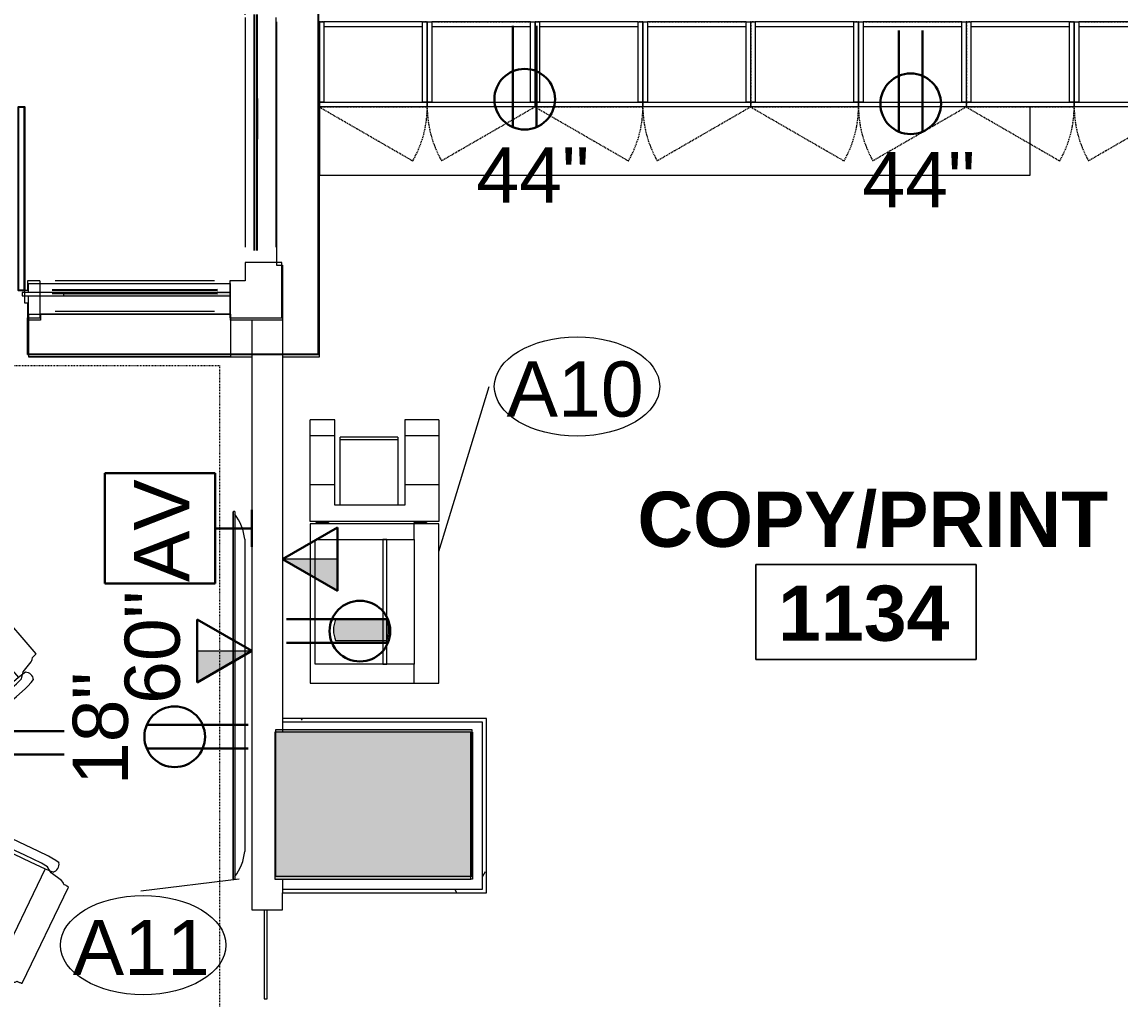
# Model space of a CAD drawing. Header units: inches. Extents: x -1221 to 179, y -822 to 880.
# Drawn here: x -1025.5 to -846.2, y 369.5 to 529 of the extents above; entities that cross this region are included whole.
import ezdxf
from ezdxf.xclip import XClip

# ---------------------------------------------------------------- set-up
doc = ezdxf.new("R2010")
doc.units = ezdxf.units.IN
doc.header["$MEASUREMENT"] = 0
doc.header["$XCLIPFRAME"] = 2
for name, pattern in [('L1$0$2DASHES', [163.199999, 71.999999, -24, 9.6, -24, 9.6, -24]), ('L1$0$PHANTOM4', [0.625, 0.3125, -0.0625, 0.0625, -0.0625, 0.0625, -0.0625]), ('X1$0$Dash', [0.25, 0.125, -0.125]), ('X1$0$Dash 1_8_', [0.25, 0.125, -0.125]), ('X1$0$Hidden', [0.28125, 0.1875, -0.09375])]:
    doc.linetypes.add(name, pattern=pattern)
for name, color, linetype in [('L1$0$A-Anno-Revs-FinF', 181, 'Continuous'), ('L1$0$DEMO', 7, 'L1$0$PHANTOM4'), ('L1$0$GLZ_GLAZING', 7, 'Continuous')]:
    doc.layers.add(name, color=color, linetype=linetype)
for name, color, linetype, lineweight in [('L1$0$ArchiCAD Doors_Pen_No__3', 7, 'Continuous', 20), ('L1$0$ArchiCAD Windows_Pen_No__4', 4, 'Continuous', 9), ('L1$0$BB Columns_Pen_No__7', 7, 'Continuous', 20), ('L1$0$BB Columns_Pen_No__95', 8, 'Continuous', 20), ('L1$0$BB Shell_Pen_No__100', 7, 'Continuous', 20), ('X1$0$18_0109_REV_dwg _7_', 8, 'Continuous', 9), ('X1$0$A-ANNO-NOTE', 131, 'Continuous', 30), ('X1$0$A-AREA-IDEN', 2, 'Continuous', 9), ('X1$0$A-WALL', 113, 'Continuous', 9), ('X1$0$A-WALL-PATT', 111, 'Continuous', 13), ('X1$0$I-FURN', 30, 'Continuous', 9), ('X1$0$I-WALL', 2, 'Continuous', 9), ('X1$0$Q-CASE', 31, 'Continuous', 9), ('X1$0$Q-CASE-HDLN', 31, 'X1$0$Dash', 9), ('X1$0$Q-SPCQ', 91, 'Continuous', 9), ('X1$0$Q-SPCQ-IDEN', 132, 'Continuous', 9), ('X1$0$S-COLS', 52, 'Continuous', 9)]:
    doc.layers.add(name, color=color, linetype=linetype, lineweight=lineweight)
doc.styles.add('X1$0$Arial', font='arial.ttf', dxfattribs={"height": 9})
doc.styles.add('X1$0$Swis721 Lt BT', font='swissl.ttf', dxfattribs={"height": 9})
doc.styles.add('X1$0$Swis721 Lt BT_B', font='', dxfattribs={"height": 9})
doc.styles.get('X1$0$Swis721 Lt BT_B').set_extended_font_data('Swis721 Lt BT', bold=True)
pattern_1 = [(0, (0, 0), (30.72, 7.68), [1.267, -21.773, 1.267, -21.773, -122.88]), (0, (0, 0), (30.72, 7.68), [-46.08, 1.267, -44.813, 1.267, -21.773, -53.76]), (0, (0, 0), (30.72, 7.68), [-115.2, 1.267, -14.093, 1.267, -37.133]), (120, (11.52, 3.84), (-22.011075, 22.7643), [1.267, -21.773, 1.267, -21.773, -122.88]), (120, (11.52, 3.84), (-22.011075, 22.7643), [-46.08, 1.267, -44.813, 1.267, -21.773, -53.76]), (120, (11.52, 3.84), (-22.011075, 22.7643), [-115.2, 1.267, -14.093, 1.267, -37.133]), (240, (15.36, 19.2), (-8.708925, -30.4443), [1.267, -21.773, 1.267, -21.773, -122.88]), (240, (15.36, 19.2), (-8.708925, -30.4443), [-46.08, 1.267, -44.813, 1.267, -21.773, -53.76]), (240, (15.36, 19.2), (-8.708925, -30.4443), [-115.2, 1.267, -14.093, 1.267, -37.133])]

# ---------------------------------------------------------------- blocks, each defined once
blk = doc.blocks.new('L1$0$window-fixed')
at = {"layer": 'L1$0$ArchiCAD Windows_Pen_No__4', "linetype": 'L1$0$2DASHES'}
for p, q in [((-6723.6, 3788.31), (-6761.1, 3788.31)), ((-6681.6, 3788.31), (-6719.6, 3788.31)), ((-6640.1, 3788.31), (-6677.6, 3788.31)), ((-6723.6, 3783.31), (-6761.1, 3783.31)), ((-6681.6, 3783.31), (-6719.6, 3783.31)), ((-6640.09, 3783.31), (-6677.6, 3783.31))]:
    blk.add_line(p, q, dxfattribs=at)
at = {"layer": 'L1$0$ArchiCAD Windows_Pen_No__4', "linetype": 'Continuous'}
for p, q in [((-6723.17, 3788.31), (-6721.6, 3788.31)), ((-6721.6, 3788.31), (-6720.02, 3788.31)), ((-6681.17, 3788.31), (-6679.6, 3788.31)), ((-6679.6, 3788.31), (-6678.02, 3788.31))]:
    blk.add_line(p, q, dxfattribs=at)
at = {"layer": 'L1$0$GLZ_GLAZING', "color": 30, "linetype": 'Continuous'}
for p, q in [((-6723.1, 3786.81), (-6761.6, 3786.81)), ((-6761.6, 3786.32), (-6723.1, 3786.31)), ((-6681.1, 3786.81), (-6720.1, 3786.81)), ((-6720.1, 3786.32), (-6681.1, 3786.31)), ((-6639.59, 3786.81), (-6678.1, 3786.81)), ((-6678.1, 3786.32), (-6639.6, 3786.31))]:
    blk.add_line(p, q, dxfattribs=at)
at = {"layer": 'L1$0$GLZ_GLAZING', "color": 30, "linetype": 'Continuous', "const_width": 0.00174}
for points in [[(-6763.6, 3783.31), (-6761.1, 3783.31), (-6761.1, 3786.06), (-6761.6, 3786.06), (-6761.6, 3787.06), (-6761.1, 3787.06), (-6761.1, 3788.31), (-6763.6, 3788.31), (-6763.6, 3787.06), (-6763.6, 3787.06), (-6763.6, 3786.06), (-6763.6, 3786.06)], [(-6719.6, 3783.31), (-6723.6, 3783.31), (-6723.6, 3786.06), (-6723.1, 3786.06), (-6723.1, 3787.06), (-6723.6, 3787.06), (-6723.6, 3788.31), (-6719.6, 3788.31), (-6719.6, 3787.06), (-6720.1, 3787.06), (-6720.1, 3786.06), (-6719.6, 3786.06)], [(-6677.6, 3783.31), (-6681.6, 3783.31), (-6681.6, 3786.06), (-6681.1, 3786.06), (-6681.1, 3787.06), (-6681.6, 3787.06), (-6681.6, 3788.31), (-6677.6, 3788.31), (-6677.6, 3787.06), (-6678.1, 3787.06), (-6678.1, 3786.06), (-6677.6, 3786.06)], [(-6723.1, 3786.06), (-6723.1, 3787.06), (-6761.6, 3787.06), (-6761.6, 3786.07), (-6723.1, 3786.06)], [(-6681.1, 3786.06), (-6681.1, 3787.06), (-6720.1, 3787.06), (-6720.1, 3786.07), (-6681.59, 3786.06)], [(-6639.59, 3786.06), (-6639.59, 3787.06), (-6678.1, 3787.06), (-6678.1, 3786.07), (-6639.59, 3786.06)]]:
    blk.add_lwpolyline(points, close=True, dxfattribs=at)
blk.add_lwpolyline([(-6637.6, 3783.31), (-6637.6, 3788.31), (-6640.1, 3788.31), (-6640.09, 3787.06), (-6639.59, 3787.06), (-6639.59, 3786.06), (-6640.09, 3786.06), (-6640.09, 3783.31), (-6637.6, 3783.31)], dxfattribs=at)
blk = doc.blocks.new('L1')
at = {"layer": 'L1$0$BB Columns_Pen_No__95', "linetype": 'Continuous', "lineweight": 0, "true_color": 0x3f3f3f}
blk.add_hatch(color=250, dxfattribs=at).paths.add_polyline_path([(-7350.69, 3336.07), (-7350.69, 3312.07), (-7318.69, 3312.07), (-7318.69, 3336.07)])
at = {"layer": 'L1$0$A-Anno-Revs-FinF'}
for p, q in [((-7343.69, 3397.32), (-7343.69, 3556.32)), ((-7391.19, 3403.32), (-7391.19, 3397.32)), ((-7343.69, 3397.32), (-7391.19, 3397.32))]:
    blk.add_line(p, q, dxfattribs=at)
at = {"layer": 'L1$0$ArchiCAD Doors_Pen_No__3', "linetype": 'Continuous'}
for p, q in [((-7391.19, 3409.32), (-7391.19, 3407.74)), ((-7389.19, 3409.32), (-7391.19, 3409.32)), ((-7391.19, 3407.74), (-7391.69, 3407.74)), ((-7391.69, 3407.74), (-7391.69, 3405.74)), ((-7391.69, 3405.74), (-7391.19, 3405.74)), ((-7391.19, 3405.74), (-7391.19, 3403.32)), ((-7391.19, 3403.32), (-7389.19, 3403.32))]:
    blk.add_line(p, q, dxfattribs=at)
at = {"layer": 'L1$0$ArchiCAD Windows_Pen_No__4', "linetype": 'Continuous'}
blk.add_line((-7360.69, 3409.32), (-7386.69, 3409.32), dxfattribs=at)
at = {"layer": 'L1$0$ArchiCAD Windows_Pen_No__4', "linetype": 'L1$0$2DASHES'}
blk.add_line((-7360.69, 3404.32), (-7386.69, 3404.32), dxfattribs=at)
at = {"layer": 'L1$0$BB Columns_Pen_No__7', "linetype": 'Continuous', "flags": 128}
blk.add_lwpolyline([(-7350.69, 3336.07), (-7318.69, 3336.07), (-7318.69, 3312.07), (-7350.69, 3312.07)], close=True, dxfattribs=at)
at = {"layer": 'L1$0$BB Shell_Pen_No__100', "linetype": 'Continuous'}
for p, q in [((-7389.19, 3409.32), (-7389.19, 3403.32)), ((-7358.19, 3409.32), (-7358.19, 3403.32))]:
    blk.add_line(p, q, dxfattribs=at)
at = {"layer": 'L1$0$BB Shell_Pen_No__100', "linetype": 'Continuous', "flags": 128}
for points in [[(-7349.69, 3403.32), (-7349.69, 3412.32), (-7355.69, 3412.32)], [(-7355.69, 3412.32), (-7355.69, 3409.32)], [(-7355.69, 3409.32), (-7358.19, 3409.32)], [(-7358.19, 3403.32), (-7349.69, 3403.32)]]:
    blk.add_lwpolyline(points, dxfattribs=at)
at = {"layer": 'L1$0$DEMO', "linetype": 'Continuous'}
blk.add_lwpolyline([(-7391.69, 3407.74), (-7392.69, 3407.74), (-7392.69, 3437.74), (-7391.69, 3437.74)], close=True, dxfattribs=at)
blk.add_lwpolyline([(-7391.69, 3407.74), (-7391.69, 3437.74)], dxfattribs=at)
at = {"layer": 'L1$0$GLZ_GLAZING', "color": 30, "linetype": 'Continuous'}
for p, q in [((-7360.19, 3407.82), (-7387.19, 3407.82)), ((-7387.19, 3407.32), (-7360.19, 3407.32))]:
    blk.add_line(p, q, dxfattribs=at)
at = {"layer": 'L1$0$GLZ_GLAZING', "color": 30, "linetype": 'Continuous', "const_width": 0.00174}
for points in [[(-7389.19, 3409.32), (-7389.19, 3404.32), (-7386.69, 3404.32), (-7386.69, 3407.07), (-7387.19, 3407.07), (-7387.19, 3408.07), (-7386.69, 3408.07), (-7386.69, 3409.32)], [(-7358.19, 3409.32), (-7358.19, 3404.32), (-7360.69, 3404.32), (-7360.69, 3407.07), (-7360.19, 3407.07), (-7360.19, 3408.07), (-7360.69, 3408.07), (-7360.69, 3409.32)]]:
    blk.add_lwpolyline(points, close=True, dxfattribs=at)
blk.add_lwpolyline([(-7360.69, 3408.07), (-7387.19, 3408.06), (-7387.19, 3407.07), (-7360.69, 3407.07)], dxfattribs=at)
at = {"layer": 'L1$0$A-Anno-Revs-FinF', "rotation": 90}
blk.add_blockref('L1$0$window-fixed', (-3567.38, 10175.91), dxfattribs=at)
blk = doc.blocks.new('X1$0$C-Counter Top - ADJ HEIGHT-5611292-FIRST FLOOR POWER _ SIGNAL')
at = {"layer": 'X1$0$Q-CASE'}
for p, q in [((-47.26, -13.88), (-47.26, -25)), ((68.74, -25), (68.74, -13.88)), ((-47.26, -25), (68.74, -25))]:
    blk.add_line(p, q, dxfattribs=at)
blk = doc.blocks.new('X1$0$A-Flat_Screen_TV - OLED 65B6P 65_-4747238-FIRST FLOOR POWER _ SIGNAL')
at = {"layer": 'X1$0$Q-SPCQ'}
for p, q in [((-25.5, 1.81), (25.5, 1.81)), ((-30, 0.19), (30, 0.19)), ((-30, 0.19), (-30, 0)), ((30, 0), (-30, 0)), ((-29.94, 0), (-29.94, -0.06)), ((29.94, -0.06), (29.94, 0)), ((30, 0), (30, 0.19)), ((29.94, -0.06), (-29.94, -0.06))]:
    blk.add_line(p, q, dxfattribs=at)
for centre, start, end in [((-24.9, -5.58), 94.6372, 128.9656), ((24.9, -5.58), 51.0344, 85.3628)]:
    blk.add_arc(centre, 7.41, start, end, dxfattribs=at)
blk = doc.blocks.new('X1$0$F - CONF TABLE _ROUND-5 CHAIRS_ - Lam 30Dia Single-Column Base-4963871-FIRST FLOOR POWER _ SIGNAL')
at = {"layer": 'X1$0$I-FURN', "linetype": 'X1$0$Dash 1_8_'}
for p, q in [((-89.69, -69.25), (-89.69, 74.75)), ((-89.69, 74.75), (54.31, 74.75)), ((54.31, 74.75), (54.31, -69.25)), ((54.31, -69.25), (-89.69, -69.25))]:
    blk.add_line(p, q, dxfattribs=at)
at = {"layer": 'X1$0$I-FURN'}
for p, q in [((-28.52, 50.1), (-44.53, 43.22)), ((-27.79, 49.21), (-28.13, 49.35)), ((-27.67, 49.11), (-27.79, 49.21)), ((-27.51, 48.92), (-27.67, 49.11)), ((-26.32, 47.18), (-27.51, 48.92)), ((-24.28, 47.88), (-24.61, 48.4)), ((-25.98, 46.96), (-26.32, 47.18)), ((-26.16, 47.5), (-26.09, 47.28)), ((-26.09, 47.28), (-25.69, 46.19)), ((-25.37, 46.58), (-25.98, 46.96)), ((-23.91, 47.2), (-24.28, 47.88)), ((-23.62, 46.62), (-23.91, 47.2)), ((-22.85, 44.93), (-23.62, 46.62)), ((-43.63, 38.48), (-25.69, 46.19)), ((-25.69, 46.19), (-24.67, 43.7)), ((-24.82, 45.55), (-25.37, 46.58)), ((-23.63, 42.79), (-24.82, 45.55)), ((-20.17, 38.46), (-22.85, 44.93)), ((-24.67, 43.7), (-21.48, 36.28)), ((-44.25, 42.43), (-44.38, 42.08)), ((-44.38, 42.08), (-44.37, 41.68)), ((-44.37, 41.68), (-43.92, 39.62)), ((-20.71, 35.71), (-23.63, 42.79)), ((-44.15, 39.52), (-44.26, 39.72)), ((-43.63, 38.48), (-44.15, 39.52)), ((-43.92, 39.62), (-44, 39.22)), ((7.01, 39.86), (5.57, 38.68)), ((7.52, 40.26), (7.01, 39.86)), ((8.14, 40.71), (7.52, 40.26)), ((8.67, 41.03), (8.14, 40.71)), ((9.52, 39.38), (9.67, 39.55)), ((11.5, 40.25), (9.68, 39.2)), ((11.89, 40.38), (11.5, 40.25)), ((12.25, 40.36), (11.89, 40.38)), ((24.36, 27.72), (12.92, 40.87)), ((-45.98, 39.22), (-45.84, 38.62)), ((-45.84, 38.62), (-45.59, 37.88)), ((-45.59, 37.88), (-45.37, 37.28)), ((-44, 39.22), (-44.13, 38.52)), ((-44.13, 38.52), (-43.77, 37.4)), ((-42.53, 36.03), (-43.63, 38.48)), ((-19.99, 37.9), (-20.17, 38.46)), ((-19.85, 36.32), (-19.99, 37.9)), ((5.57, 38.68), (0.35, 34.01)), ((7.61, 38.37), (5.35, 36.4)), ((6.68, 36.78), (8.68, 38.57)), ((8.56, 39.06), (7.61, 38.37)), ((9.27, 39.15), (8.56, 39.06)), ((8.68, 38.57), (9.52, 39.38)), ((8.68, 38.57), (21.49, 23.84)), ((9.68, 39.2), (9.27, 39.15)), ((-45.37, 37.28), (-44.68, 35.55)), ((-43.77, 37.4), (-42.58, 34.65)), ((-39.34, 28.6), (-42.53, 36.03)), ((-21.48, 36.28), (-21.24, 35.84)), ((5.35, 36.4), (-0.36, 31.3)), ((0.58, 31.47), (6.68, 36.78)), ((-44.68, 35.55), (-41.83, 29.16)), ((-42.58, 34.65), (-39.46, 27.65)), ((-0.05, 33.58), (-0.87, 32.22)), ((0.35, 34.01), (-0.05, 33.58)), ((0.17, 31.18), (0.58, 31.47)), ((-41.83, 29.16), (-41.54, 28.64)), ((-36.93, 21.85), (-18.24, 29.88)), ((-41.54, 28.64), (-40.49, 27.45)), ((-39.19, 28.12), (-39.34, 28.6)), ((-5.11, 27.12), (8.23, 11.77)), ((23.73, 26.76), (23.76, 27.13)), ((22.25, 24.74), (23.55, 26.4)), ((23.55, 26.4), (23.67, 26.61)), ((23.67, 26.61), (23.73, 26.76)), ((21.49, 23.84), (19.44, 22.11)), ((21.15, 22.81), (21.96, 23.65)), ((22.41, 24.55), (21.49, 23.84)), ((21.96, 23.65), (22.15, 24.35)), ((22.15, 24.35), (22.25, 24.74)), ((22.6, 24.69), (22.41, 24.55)), ((23.54, 23.01), (23.93, 23.49)), ((19.44, 22.11), (13.34, 16.8)), ((18.88, 20.84), (21.15, 22.81)), ((21.16, 20.74), (22.54, 22)), ((22.54, 22), (23, 22.45)), ((23, 22.45), (23.54, 23.01)), ((13.03, 15.89), (18.88, 20.84)), ((15.82, 16.22), (21.16, 20.74)), ((13.34, 16.8), (13, 16.44)), ((15.33, 15.88), (15.82, 16.22)), ((13.87, 15.26), (15.33, 15.88)), ((-53, 11.31), (-59.98, 10.75)), ((-52.41, 11.3), (-53, 11.31)), ((-50.86, 10.95), (-52.41, 11.3)), ((-63.23, 10.29), (-63.83, 10.13)), ((-62.47, 10.43), (-63.23, 10.29)), ((-61.83, 10.53), (-62.47, 10.43)), ((-61.17, 9.06), (-62.32, 8.85)), ((-59.98, 10.75), (-61.83, 10.53)), ((-58.18, 9.34), (-61.17, 9.06)), ((-59.37, 8.63), (-51.32, 9.39)), ((-50.55, 9.95), (-58.18, 9.34)), ((-51.32, 9.39), (-50.83, 9.49)), ((-42.34, -9.75), (-44.24, 10.51)), ((-65.57, 7.35), (-65.81, 7.07)), ((-65.44, 7.44), (-65.57, 7.35)), ((-65.21, 7.54), (-65.44, 7.44)), ((-63.19, 8.13), (-65.21, 7.54)), ((-63.44, 8.38), (-63.21, 8.38)), ((-63.21, 8.38), (-62.05, 8.42)), ((-62.88, 8.39), (-63.19, 8.13)), ((-62.32, 8.85), (-62.88, 8.39)), ((-62.05, 8.42), (-59.37, 8.63)), ((-60.22, -11.01), (-62.05, 8.42)), ((-66.64, 6.94), (-65.01, -10.41)), ((9.85, 0.75), (1.03, -17.58)), ((17.79, -1.34), (16.22, -1.13)), ((18.35, -1.54), (17.79, -1.34)), ((24.7, -4.49), (18.35, -1.54)), ((22.52, -5.19), (15.57, -1.96)), ((15.68, -2.49), (16.1, -2.76)), ((16.1, -2.76), (23.39, -6.26)), ((25.22, -6.49), (22.52, -5.19)), ((26.35, -5.34), (24.7, -4.49)), ((26.92, -5.65), (26.35, -5.34)), ((23.39, -6.26), (25.83, -7.39)), ((26.23, -7.08), (25.22, -6.49)), ((26.59, -7.7), (26.23, -7.08)), ((27.58, -6.04), (26.92, -5.65)), ((28.09, -6.4), (27.58, -6.04)), ((25.83, -7.39), (17.37, -24.98)), ((25.83, -7.39), (26.9, -7.83)), ((26.8, -8.06), (26.59, -7.7)), ((28.49, -9.31), (26.8, -8.06)), ((26.9, -7.83), (27.12, -7.91)), ((-64.17, -10.39), (-63.89, -10.62)), ((-63.89, -10.62), (-63.5, -10.73)), ((-63.5, -10.73), (-61.4, -10.94)), ((-57.56, -10.72), (-60.22, -11.01)), ((-49.51, -9.97), (-57.56, -10.72)), ((-56.26, -11.19), (-48.64, -10.37)), ((-49.01, -9.97), (-49.51, -9.97)), ((22.07, -26.08), (29.62, -10.37)), ((28.76, -9.61), (28.49, -9.31)), ((28.89, -9.96), (28.76, -9.61)), ((-61.38, -11.19), (-61.6, -11.23)), ((-61.4, -10.94), (-61.04, -11.14)), ((-60.22, -11.01), (-61.38, -11.19)), ((-61.04, -11.14), (-60.42, -11.48)), ((-60.42, -11.48), (-59.24, -11.48)), ((-59.24, -11.48), (-56.26, -11.19)), ((-57.76, -12.91), (-50.8, -12.16)), ((-50.8, -12.16), (-50.22, -12.05)), ((-50.22, -12.05), (-48.76, -11.42)), ((-61.65, -13.02), (-61.04, -13.07)), ((-61.04, -13.07), (-60.26, -13.07)), ((-60.26, -13.07), (-59.62, -13.04)), ((-59.62, -13.04), (-57.76, -12.91)), ((-12.01, -23.88), (-32.05, -20.41)), ((6.48, -21.38), (7.62, -22.47)), ((6.72, -20.35), (13.58, -23.77)), ((7.68, -20.27), (7.21, -20.11)), ((14.96, -23.78), (7.68, -20.27)), ((7.62, -22.47), (8.13, -22.78)), ((8.13, -22.78), (14.39, -25.9)), ((13.58, -23.77), (16.28, -25.07)), ((17.37, -24.98), (14.96, -23.78)), ((16.28, -25.07), (17.38, -25.49)), ((18.38, -25.54), (17.37, -24.98)), ((-34.22, -26.68), (-34.95, -28.08)), ((-33.16, -26.64), (-34.57, -34.17)), ((14.39, -25.9), (16.09, -26.67)), ((16.09, -26.67), (16.69, -26.92)), ((17.38, -25.49), (18.09, -25.38)), ((18.09, -25.38), (18.49, -25.32)), ((18.58, -25.66), (18.38, -25.54)), ((18.49, -25.32), (20.53, -25.85)), ((20.53, -25.85), (20.78, -25.89)), ((20.78, -25.89), (20.94, -25.88)), ((20.94, -25.88), (21.28, -25.76)), ((-35.12, -28.66), (-36.4, -35.54)), ((-34.95, -28.08), (-35.12, -28.66)), ((-34.2, -35.5), (-32.83, -27.54)), ((-32.83, -27.54), (-32.79, -27.04)), ((16.69, -26.92), (17.41, -27.19)), ((17.41, -27.19), (18.01, -27.36)), ((-14.25, -37.69), (-13.05, -30.12)), ((-13.54, -30.37), (-13.67, -30.85)), ((-13.67, -30.85), (-15.05, -38.82)), ((-11.85, -32.08), (-12.07, -30.51)), ((-11.89, -32.67), (-11.85, -32.08)), ((-12.99, -39.59), (-11.89, -32.67)), ((-36.4, -35.54), (-36.67, -37.38)), ((-34.57, -34.17), (-35.09, -37.13)), ((-34.7, -38.14), (-34.2, -35.5)), ((-36.67, -37.38), (-36.75, -38.02)), ((-35.09, -37.13), (-35.18, -38.3)), ((-36.75, -38.02), (-36.82, -38.79)), ((-36.82, -38.79), (-36.81, -39.41)), ((-35.18, -38.3), (-34.89, -38.95)), ((-35.02, -39.5), (-34.97, -39.28)), ((-34.97, -39.28), (-34.7, -38.14)), ((-34.89, -38.95), (-34.72, -39.32)), ((-34.72, -39.32), (-34.68, -41.42)), ((-15.47, -41.47), (-34.7, -38.14)), ((-15.05, -38.82), (-15.47, -41.47)), ((-14.76, -40.64), (-14.25, -37.69)), ((-15.06, -41.78), (-14.76, -40.64)), ((-13.35, -41.41), (-12.99, -39.59)), ((-34.68, -41.42), (-34.64, -41.67)), ((-34.64, -41.67), (-34.59, -41.82)), ((-34.59, -41.82), (-34.39, -42.12)), ((-34.47, -42.96), (-17.3, -45.93)), ((-16.59, -44.55), (-15.84, -42.58)), ((-15.84, -42.58), (-15.56, -42.29)), ((-15.6, -42.63), (-15.62, -42.85)), ((-15.47, -41.47), (-15.6, -42.63)), ((-15.56, -42.29), (-15.06, -41.78)), ((-13.9, -43.37), (-13.69, -42.79)), ((-13.69, -42.79), (-13.49, -42.04)), ((-13.49, -42.04), (-13.35, -41.41)), ((-16.81, -44.9), (-16.59, -44.55)), ((-17.1, -45.11), (-16.81, -44.9))]:
    blk.add_line(p, q, dxfattribs=at)
for centre, radius, start, end in [((-24.9, 47.12), 1.32, 77.3211, 163.191), ((-44.85, 38.55), 1.32, 63.3211, 149.191), ((8.37, 39.75), 1.32, 351.0746, 76.9446), ((-20.85, 36.82), 1.12, 277.1669, 333.513), ((-20.79, 36.48), 0.781, 235.5779, 276.4094), ((0.25, 32.23), 1.12, 180.7526, 237.0987), ((0.06, 31.96), 0.781, 237.8562, 278.6878), ((-40.17, 28.51), 1.12, 252.9991, 309.3452), ((-39.96, 28.25), 0.781, 310.1027, 350.9342), ((-17.69, 2.75), 24, 0, 180), ((-17.69, 2.75), 24, 98.1818, 180), ((-17.69, 2.75), 24, 106.3636, 180), ((-17.69, 2.75), 24, 16.3636, 106.3636), ((-17.69, 2.75), 24, 360, 98.1818), ((22.62, 23.37), 1.32, 5.0746, 90.9446), ((13.74, 16.21), 0.781, 163.3314, 204.1629), ((14.04, 16.36), 1.12, 204.9204, 261.2665), ((-51.64, 10.16), 1.12, 349.2754, 45.6215), ((-62.69, 9.46), 1.32, 149.4295, 235.2995), ((-51.31, 10.1), 0.781, 307.6863, 348.5179), ((-17.69, 2.75), 24, 8.1818, 16.3636), ((-17.69, 2.75), 24, 0, 8.1818), ((-17.69, 2.75), 24, 180, 360), ((-17.69, 2.75), 24, 180, 360), ((-17.69, 2.75), 24, 180, 212.7273), ((-17.69, 2.75), 24, 270, 0), ((16.67, -2.15), 1.12, 114.0556, 170.4017), ((16.34, -2.08), 0.781, 171.1592, 211.9908), ((26.79, -6.64), 1.32, 284.3776, 10.2476), ((-49.36, -10.67), 0.781, 22.2111, 63.0427), ((-49.68, -10.78), 1.12, 325.1075, 21.4536), ((-17.69, 2.75), 24, 212.7273, 220.9091), ((-60.66, -12.15), 1.32, 135.4295, 221.2995), ((-17.69, 2.75), 24, 220.9091, 261.8182), ((-17.69, 2.75), 24, 261.8182, 270), ((7.56, -21.1), 1.12, 138.2234, 194.5696), ((7.3, -20.88), 0.781, 96.6344, 137.4659), ((-33.65, -27.64), 1.12, 64.0966, 120.4427), ((-33.51, -27.34), 0.781, 22.5076, 63.3391), ((17.38, -26.2), 1.32, 298.3776, 24.2476), ((-12.96, -30.89), 0.781, 97.0324, 137.8639), ((-12.93, -31.23), 1.12, 39.9288, 96.2749), ((-35.87, -38.49), 1.32, 224.2508, 310.1207), ((-14.48, -42.19), 1.32, 210.2508, 296.1207)]:
    blk.add_arc(centre, radius, start, end, dxfattribs=at)
for points, knots in [([(-28.13, 49.35), (-28.21, 49.53), (-28.32, 49.77), (-28.43, 49.97), (-28.47, 50.05), (-28.5, 50.09), (-28.51, 50.1), (-28.52, 50.1)], [0, 0, 0, 0, 0.444444, 0.666667, 0.777778, 0.888889, 1, 1, 1, 1]), ([(-44.53, 43.22), (-44.53, 43.21), (-44.53, 43.2), (-44.52, 43.15), (-44.5, 43.09), (-44.47, 43), (-44.44, 42.91), (-44.38, 42.76), (-44.32, 42.6), (-44.27, 42.47), (-44.25, 42.43)], [0, 0, 0, 0, 0.111111, 0.222222, 0.333333, 0.444444, 0.555556, 0.666667, 0.888889, 1, 1, 1, 1]), ([(12.92, 40.87), (12.92, 40.87), (12.9, 40.86), (12.86, 40.84), (12.8, 40.8), (12.73, 40.75), (12.65, 40.69), (12.53, 40.6), (12.4, 40.48), (12.29, 40.39), (12.25, 40.36)], [0, 0, 0, 0, 0.111111, 0.222222, 0.333333, 0.444444, 0.555556, 0.666667, 0.888889, 1, 1, 1, 1]), ([(-18.24, 29.88), (-18.24, 29.88), (-18.23, 29.89), (-18.24, 29.92), (-18.25, 29.97), (-18.28, 30.04), (-18.3, 30.12), (-18.35, 30.25), (-18.44, 30.46), (-18.52, 30.65), (-18.57, 30.76)], [0, 0, 0, 0, 0.090909, 0.181818, 0.272727, 0.363636, 0.454545, 0.545455, 0.727273, 1, 1, 1, 1]), ([(-4.43, 27.77), (-4.49, 27.72), (-4.62, 27.61), (-4.86, 27.39), (-5.07, 27.19), (-5.12, 27.12), (-5.11, 27.12)], [0, 0, 0, 0, 0.181818, 0.363636, 0.727273, 1, 1, 1, 1]), ([(23.76, 27.13), (23.9, 27.25), (24.11, 27.44), (24.26, 27.59), (24.32, 27.66), (24.35, 27.7), (24.36, 27.71), (24.36, 27.72)], [0, 0, 0, 0, 0.444444, 0.666667, 0.777778, 0.888889, 1, 1, 1, 1]), ([(-37.34, 22.69), (-37.31, 22.62), (-37.25, 22.47), (-37.11, 22.17), (-36.98, 21.91), (-36.94, 21.85), (-36.93, 21.85)], [0, 0, 0, 0, 0.181818, 0.363636, 0.727273, 1, 1, 1, 1]), ([(8.23, 11.77), (8.24, 11.76), (8.24, 11.77), (8.27, 11.78), (8.32, 11.81), (8.37, 11.85), (8.44, 11.9), (8.55, 11.99), (8.73, 12.13), (8.88, 12.27), (8.97, 12.35)], [0, 0, 0, 0, 0.090909, 0.181818, 0.272727, 0.363636, 0.454545, 0.545455, 0.727273, 1, 1, 1, 1]), ([(-44.24, 10.51), (-44.24, 10.51), (-44.25, 10.51), (-44.28, 10.52), (-44.33, 10.52), (-44.4, 10.52), (-44.49, 10.52), (-44.62, 10.51), (-44.86, 10.5), (-45.07, 10.48), (-45.18, 10.46)], [0, 0, 0, 0, 0.090909, 0.181818, 0.272727, 0.363636, 0.454545, 0.545455, 0.727273, 1, 1, 1, 1]), ([(-65.81, 7.07), (-66, 7.05), (-66.27, 7.02), (-66.49, 6.98), (-66.58, 6.96), (-66.62, 6.95), (-66.64, 6.94), (-66.64, 6.94)], [0, 0, 0, 0, 0.444444, 0.666667, 0.777778, 0.888889, 1, 1, 1, 1]), ([(10.72, 0.38), (10.65, 0.42), (10.5, 0.49), (10.21, 0.63), (9.93, 0.74), (9.85, 0.76), (9.85, 0.75)], [0, 0, 0, 0, 0.181818, 0.363636, 0.727273, 1, 1, 1, 1]), ([(-65.01, -10.41), (-65.01, -10.42), (-64.99, -10.42), (-64.94, -10.42), (-64.88, -10.43), (-64.79, -10.43), (-64.69, -10.42), (-64.54, -10.42), (-64.36, -10.4), (-64.22, -10.39), (-64.17, -10.39)], [0, 0, 0, 0, 0.111111, 0.222222, 0.333333, 0.444444, 0.555556, 0.666667, 0.888889, 1, 1, 1, 1]), ([(-43.27, -9.88), (-43.19, -9.87), (-43.03, -9.86), (-42.71, -9.82), (-42.41, -9.78), (-42.34, -9.75), (-42.34, -9.75)], [0, 0, 0, 0, 0.181818, 0.363636, 0.727273, 1, 1, 1, 1]), ([(29.62, -10.37), (29.62, -10.37), (29.6, -10.35), (29.57, -10.33), (29.51, -10.29), (29.44, -10.25), (29.35, -10.2), (29.21, -10.12), (29.05, -10.04), (28.93, -9.98), (28.89, -9.96)], [0, 0, 0, 0, 0.111111, 0.222222, 0.333333, 0.444444, 0.555556, 0.666667, 0.888889, 1, 1, 1, 1]), ([(1.03, -17.58), (1.03, -17.58), (1.04, -17.59), (1.06, -17.61), (1.11, -17.64), (1.17, -17.68), (1.24, -17.72), (1.36, -17.78), (1.57, -17.89), (1.76, -17.98), (1.86, -18.03)], [0, 0, 0, 0, 0.090909, 0.181818, 0.272727, 0.363636, 0.454545, 0.545455, 0.727273, 1, 1, 1, 1]), ([(-32.05, -20.41), (-32.05, -20.41), (-32.06, -20.41), (-32.07, -20.44), (-32.09, -20.49), (-32.11, -20.56), (-32.13, -20.65), (-32.16, -20.78), (-32.2, -21.01), (-32.24, -21.21), (-32.25, -21.33)], [0, 0, 0, 0, 0.090909, 0.181818, 0.272727, 0.363636, 0.454545, 0.545455, 0.727273, 1, 1, 1, 1]), ([(-12.12, -24.81), (-12.11, -24.73), (-12.08, -24.57), (-12.03, -24.25), (-11.99, -23.96), (-12, -23.88), (-12.01, -23.88)], [0, 0, 0, 0, 0.181818, 0.363636, 0.727273, 1, 1, 1, 1]), ([(21.28, -25.76), (21.46, -25.85), (21.7, -25.96), (21.91, -26.04), (21.99, -26.07), (22.04, -26.08), (22.06, -26.08), (22.07, -26.08)], [0, 0, 0, 0, 0.444444, 0.666667, 0.777778, 0.888889, 1, 1, 1, 1]), ([(-34.39, -42.12), (-34.42, -42.31), (-34.45, -42.58), (-34.48, -42.8), (-34.48, -42.89), (-34.48, -42.94), (-34.48, -42.96), (-34.47, -42.96)], [0, 0, 0, 0, 0.444444, 0.666667, 0.777778, 0.888889, 1, 1, 1, 1]), ([(-17.3, -45.93), (-17.3, -45.93), (-17.29, -45.91), (-17.27, -45.87), (-17.25, -45.8), (-17.23, -45.72), (-17.21, -45.62), (-17.17, -45.47), (-17.14, -45.3), (-17.11, -45.16), (-17.1, -45.11)], [0, 0, 0, 0, 0.111111, 0.222222, 0.333333, 0.444444, 0.555556, 0.666667, 0.888889, 1, 1, 1, 1])]:
    blk.add_open_spline(points, degree=3, knots=knots, dxfattribs=at)
for points in [[(-19, 31.63), (-19.29, 32.32), (-19.86, 33.68), (-20.43, 35.03), (-20.71, 35.71)], [(-18.57, 30.76), (-18.64, 30.91), (-18.79, 31.2), (-18.93, 31.49), (-19, 31.63)], [(-0.36, 31.3), (-0.91, 30.81), (-2, 29.83), (-3.11, 28.86), (-3.67, 28.37)], [(-39.46, 27.65), (-39.16, 26.98), (-38.57, 25.64), (-37.97, 24.28), (-37.68, 23.6)], [(-3.67, 28.37), (-3.8, 28.27), (-4.05, 28.07), (-4.3, 27.87), (-4.43, 27.77)], [(-37.68, 23.6), (-37.62, 23.46), (-37.51, 23.15), (-37.4, 22.85), (-37.34, 22.69)], [(9.67, 13.02), (10.23, 13.51), (11.36, 14.47), (12.47, 15.42), (13.03, 15.89)], [(8.97, 12.35), (9.09, 12.46), (9.33, 12.69), (9.56, 12.91), (9.67, 13.02)], [(-46.14, 10.32), (-46.88, 10.26), (-48.35, 10.13), (-49.82, 10.01), (-50.55, 9.95)], [(-45.18, 10.46), (-45.34, 10.44), (-45.67, 10.39), (-45.99, 10.35), (-46.14, 10.32)], [(11.57, -0.08), (11.43, 0), (11.15, 0.15), (10.86, 0.31), (10.72, 0.38)], [(15.57, -1.96), (14.91, -1.65), (13.58, -1.03), (12.24, -0.4), (11.57, -0.08)], [(-48.64, -10.37), (-47.91, -10.29), (-46.45, -10.14), (-44.98, -9.99), (-44.24, -9.92)], [(-44.24, -9.92), (-44.08, -9.91), (-43.76, -9.9), (-43.44, -9.88), (-43.27, -9.88)], [(1.86, -18.03), (2.01, -18.09), (2.31, -18.22), (2.61, -18.34), (2.76, -18.4)], [(2.76, -18.4), (3.42, -18.73), (4.75, -19.38), (6.07, -20.03), (6.72, -20.35)], [(-32.25, -21.33), (-32.27, -21.49), (-32.31, -21.82), (-32.35, -22.13), (-32.37, -22.29)], [(-32.37, -22.29), (-32.5, -23.02), (-32.76, -24.48), (-33.03, -25.92), (-33.16, -26.64)], [(-12.34, -25.76), (-12.3, -25.6), (-12.23, -25.29), (-12.16, -24.97), (-12.12, -24.81)], [(-13.05, -30.12), (-12.94, -29.4), (-12.7, -27.95), (-12.46, -26.49), (-12.34, -25.76)]]:
    blk.add_open_spline(points, degree=3, dxfattribs=at)
blk = doc.blocks.new('X1$0$A-Copier-Floor - A-Copier-Floor-V21-FIRST FLOOR POWER _ SIGNAL')
at = {"layer": 'X1$0$Q-SPCQ'}
for p, q in [((-30.09, 9.53), (-27.49, 9.53)), ((-30.09, 9.53), (-30.09, 3.97)), ((-27.49, 9.53), (-19.49, 9.53)), ((-27.49, 9.53), (-27.49, 3.97)), ((-19.49, 9.53), (-13.49, 9.53)), ((-19.49, 9.53), (-19.49, 3.97)), ((-13.49, 9.53), (-13.49, -11.47)), ((12.91, 9.53), (-13.09, 9.53)), ((-13.09, 9.53), (-13.09, 5.51)), ((12.91, 5.51), (12.91, 9.53)), ((-13.29, 7.53), (-13.29, 5.51)), ((-13.29, 7.53), (-13.1, 7.53)), ((-13.1, 5.51), (-13.29, 5.51)), ((-10.52, 5.51), (-13.09, 5.51)), ((-13.09, 5.51), (-13.09, -11.47)), ((-10.52, -10.67), (-10.52, 5.51)), ((-10.52, 5.51), (9.82, 5.51)), ((12.91, 5.51), (9.82, 5.51)), ((9.82, 5.51), (9.82, -10.67)), ((12.91, -11.47), (12.91, 5.51)), ((-30.09, 3.97), (-27.49, 3.97)), ((-27.49, 3.97), (-19.49, 3.97)), ((-19.49, 3.97), (-16.13, 3.97)), ((-16.13, 3.97), (-16.13, -7.47)), ((-27.26, 2.84), (-26.84, 2.84)), ((-27.26, 2.84), (-27.26, -6.6)), ((-26.84, 2.84), (-16.13, 2.84)), ((-26.84, -6.6), (-26.84, 2.84)), ((9.82, 1.03), (-10.52, 1.03)), ((-10.52, 1.03), (-10.52, 0.4)), ((-10.52, 0.4), (9.82, 0.4)), ((9.82, 0.4), (9.82, 1.03)), ((-26.84, -6.6), (-27.26, -6.6)), ((-16.13, -6.6), (-26.84, -6.6)), ((-27.49, -7.47), (-30.09, -7.47)), ((-30.09, -7.47), (-30.09, -11.47)), ((-19.49, -7.47), (-27.49, -7.47)), ((-27.49, -7.47), (-27.49, -11.47)), ((-16.13, -7.47), (-19.49, -7.47)), ((-19.49, -7.47), (-19.49, -11.47)), ((-13.29, -8.47), (-13.29, -10.49)), ((-13.29, -8.47), (-13.1, -8.47)), ((-13.1, -10.49), (-13.29, -10.49)), ((9.82, -10.67), (-10.52, -10.67)), ((-27.49, -11.47), (-30.09, -11.47)), ((-19.49, -11.47), (-27.49, -11.47)), ((-13.49, -11.47), (-19.49, -11.47)), ((-13.09, -11.47), (12.91, -11.47))]:
    blk.add_line(p, q, dxfattribs=at)
blk = doc.blocks.new('X1$0$Walls 25 - Walls 1-5286572-FIRST FLOOR POWER _ SIGNAL')
at = {"layer": 'X1$0$A-WALL'}
for p, q in [((-1982.56, 392.06), (-1988.56, 392.06)), ((-1988.56, 392.06), (-1988.56, 374.06)), ((-1982.56, 292.75), (-1982.56, 392.06)), ((-1988.56, 374.06), (-1989.56, 374.06)), ((-1989.56, 374.06), (-1989.56, 292.75)), ((-1989.56, 287.75), (-1989.56, 248.06)), ((-1982.56, 233.06), (-1982.56, 262.75)), ((-1989.56, 248.06), (-1988.56, 248.06)), ((-1988.56, 248.06), (-1988.56, 239.06)), ((-1988.56, 233.06), (-1982.56, 233.06))]:
    blk.add_line(p, q, dxfattribs=at)
blk = doc.blocks.new('X1$0$Walls 28 - Walls 1-5287475-FIRST FLOOR POWER _ SIGNAL')
at = {"layer": 'X1$0$A-WALL'}
for p, q in [((-991.43, 481.31), (-1022.43, 481.31)), ((-1022.43, 481.31), (-1022.43, 480.31)), ((-991.43, 480.31), (-991.43, 481.31)), ((-1022.43, 480.31), (-1024.43, 480.31)), ((-1024.43, 480.31), (-1024.43, 474.31)), ((-987.93, 480.31), (-991.43, 480.31)), ((-1024.43, 474.31), (-987.93, 474.31))]:
    blk.add_line(p, q, dxfattribs=at)
blk = doc.blocks.new('X1$0$CW Cupbd Ohead - 23_5_h x 13 7_8_d - 1 Door - 1 Shelf-5545792-FIRST FLOOR POWER _ SIGNAL')
at = {"layer": 'X1$0$Q-CASE'}
for p, q in [((2, -2.36), (2.75, -2.36)), ((2, -15.45), (2, -2.36)), ((2.75, -2.36), (2.75, -15.45)), ((18.85, -2.36), (2.75, -2.36)), ((2.75, -3.11), (18.85, -3.11)), ((18.85, -2.36), (19.6, -2.36)), ((18.85, -15.45), (18.85, -2.36)), ((19.6, -15.45), (19.6, -2.36)), ((2, -15.45), (19.6, -15.45)), ((2, -15.45), (2, -16.24)), ((2.75, -15.45), (2, -15.45)), ((19.6, -15.45), (18.85, -15.45)), ((19.6, -16.24), (19.6, -15.45)), ((19.6, -16.24), (2, -16.24))]:
    blk.add_line(p, q, dxfattribs=at)
at = {"layer": 'X1$0$Q-CASE', "linetype": 'X1$0$Hidden'}
blk.add_line((19.6, -16.24), (4.35, -25.04), dxfattribs=at)
blk.add_arc((19.6, -16.24), 17.6, 179.5, 210, dxfattribs=at)
at = {"layer": 'X1$0$Q-CASE-HDLN'}
for p, q in [((2, -16.24), (2, -2.36)), ((2, -2.36), (19.6, -2.36)), ((19.6, -2.36), (19.6, -16.24)), ((19.6, -16.24), (2, -16.24))]:
    blk.add_line(p, q, dxfattribs=at)
blk = doc.blocks.new('X1$0$CW Cupbd Ohead - 23_5_h x 13 7_8_d - 1 Door - 1 Shelf-5545809-FIRST FLOOR POWER _ SIGNAL')
at = {"layer": 'X1$0$Q-CASE', "linetype": 'X1$0$Hidden'}
blk.add_line((19.6, 16.24), (4.35, 25.04), dxfattribs=at)
at = {"layer": 'X1$0$Q-CASE'}
for p, q in [((2, 16.24), (19.6, 16.24)), ((2, 16.24), (2, 15.45)), ((19.6, 15.45), (19.6, 16.24)), ((19.6, 15.45), (2, 15.45)), ((2, 15.45), (2.75, 15.45)), ((2, 2.36), (2, 15.45)), ((2.75, 15.45), (2.75, 2.36)), ((18.85, 15.45), (19.6, 15.45)), ((18.85, 2.36), (18.85, 15.45)), ((19.6, 2.36), (19.6, 15.45)), ((2.75, 2.36), (2, 2.36)), ((18.85, 3.11), (2.75, 3.11)), ((2.75, 2.36), (18.85, 2.36)), ((19.6, 2.36), (18.85, 2.36))]:
    blk.add_line(p, q, dxfattribs=at)
at = {"layer": 'X1$0$Q-CASE', "linetype": 'X1$0$Hidden'}
blk.add_arc((19.6, 16.24), 17.6, 150, 180.5, dxfattribs=at)
at = {"layer": 'X1$0$Q-CASE-HDLN'}
for p, q in [((19.6, 16.24), (2, 16.24)), ((2, 16.24), (2, 2.36)), ((19.6, 2.36), (19.6, 16.24)), ((2, 2.36), (19.6, 2.36))]:
    blk.add_line(p, q, dxfattribs=at)
blk = doc.blocks.new('X1$0$Concrete-Rectangular-Column - 24 X 32-5463222-FIRST FLOOR POWER _ SIGNAL')
at = {"layer": 'X1$0$S-COLS'}
blk.add_hatch(color=7, dxfattribs=at).paths.add_polyline_path([(-12, 16), (-12, -16), (12, -16), (12, 16), (2.29, 16)], flags=0)
at = {"layer": 'X1$0$S-COLS', "color": 8, "lineweight": 20}
for p, q in [((12, 16), (-12, 16)), ((-12, 16), (-12, -16)), ((12, -16), (12, 16)), ((-12, -16), (12, -16))]:
    blk.add_line(p, q, dxfattribs=at)
blk = doc.blocks.new('X1$0$Room Tag - Room Name and Number-3379422-FIRST FLOOR POWER _ SIGNAL')
at = {"layer": 'X1$0$A-AREA-IDEN'}
for p, q in [((-0.1881, -0.1636), (-0.1881, -0.0018)), ((-0.1881, -0.0018), (0.1869, -0.0018)), ((0.1869, -0.0018), (-0.1881, -0.0018)), ((-0.1881, -0.0018), (-0.1881, -0.1636)), ((0.1869, -0.0018), (0.1869, -0.1636)), ((0.1869, -0.1636), (0.1869, -0.0018)), ((0.1869, -0.1636), (-0.1881, -0.1636)), ((-0.1881, -0.1636), (0.1869, -0.1636))]:
    blk.add_line(p, q, dxfattribs=at)
blk = doc.blocks.new('X1$0$Appliance_Specialty Equipment Tag - Standard-3515593-FIRST FLOOR POWER _ SIGNAL')
at = {"layer": 'X1$0$Q-SPCQ-IDEN'}
blk.add_ellipse((-0.0499, 0.0037), major_axis=(-0.1406, 0), ratio=0.600473, dxfattribs=at)
blk = doc.blocks.new('X1')
at = {"layer": 'X1$0$A-ANNO-NOTE', "lineweight": 9}
for points in [[(-974, 436.15), (-974, 441.31), (-982.93, 441.31), (-980.28, 439.78)], [(-974.56, 428.94), (-974.56, 430.54), (-974.63, 429.83), (-974.6, 429.5)], [(-965.7, 428.94), (-974.46, 430.97), (-974.56, 430.54), (-968.83, 429.5)], [(-974.56, 428.94), (-965.7, 428.94), (-974.56, 430.54), (-974.56, 429.5)], [(-974.46, 430.97), (-965.91, 431.31), (-974.31, 431.4)], [(-965.7, 428.94), (-965.91, 431.31), (-974.46, 430.97), (-968.14, 429.5)], [(-974.31, 431.4), (-965.98, 431.48), (-974.28, 431.48)], [(-965.95, 431.4), (-965.98, 431.48), (-974.31, 431.4)], [(-965.91, 431.31), (-965.95, 431.4), (-974.31, 431.4)], [(-965.7, 428.94), (-965.74, 430.71), (-965.91, 431.31), (-965.75, 429.5)], [(-965.7, 428.94), (-965.65, 430.18), (-965.74, 430.71), (-965.71, 429.5)], [(-965.7, 428.94), (-965.63, 429.83), (-965.65, 430.18), (-965.68, 429.5)], [(-965.8, 428.5), (-974.56, 428.94), (-974.46, 428.5), (-969.35, 428.5)], [(-965.8, 428.5), (-965.7, 428.94), (-974.56, 428.94), (-969.35, 428.68)], [(-974.31, 428.08), (-965.8, 428.5), (-974.46, 428.5)], [(-974.31, 428.08), (-965.91, 428.16), (-965.8, 428.5), (-969.35, 428.33)], [(-965.95, 428.08), (-965.91, 428.16), (-974.31, 428.08), (-969.35, 428.08)], [(-974.28, 428), (-969.35, 428.08), (-974.31, 428.08)], [(-969.35, 428), (-965.98, 428), (-965.95, 428.08), (-974.28, 428)], [(-996.86, 421.15), (-996.86, 426.31), (-987.93, 426.31)]]:
    blk.add_hatch(color=256, dxfattribs=at).paths.add_polyline_path(points, flags=0)
at = {"layer": 'X1$0$A-WALL-PATT', "lineweight": 9}
h = blk.add_hatch(color=7, dxfattribs=at)
h.paths.add_polyline_path([(-991.43, 484.31), (-991.43, 484.81), (-1018.68, 484.81), (-1018.68, 484.31), (-1002.14, 484.31)], flags=0)
h.paths.add_polyline_path([(-1085.43, 484.31), (-1078.68, 484.31), (-1078.68, 484.81), (-1117.43, 484.81), (-1117.43, 484.31)], flags=0)
h = blk.add_hatch(dxfattribs=at)
h.set_pattern_fill('FP1_1', color=256, style=0, pattern_type=2)
h.set_pattern_definition(pattern_1)
h.paths.add_polyline_path([(-950.3, 414.68), (-949.68, 414.68), (-949.68, 415.31), (-982.93, 415.31), (-982.93, 414.68), (-951.93, 414.68)], flags=0)
h = blk.add_hatch(dxfattribs=at)
h.set_pattern_fill('FP1_1', color=256, style=0, pattern_type=2)
h.set_pattern_definition(pattern_1)
h.paths.add_polyline_path([(-949.68, 386.81), (-949.68, 414.68), (-950.3, 414.68), (-950.3, 386.81)], flags=0)
h = blk.add_hatch(dxfattribs=at)
h.set_pattern_fill('FP1_1', color=256, style=0, pattern_type=2)
h.set_pattern_definition(pattern_1)
h.paths.add_polyline_path([(-952.22, 386.81), (-950.3, 386.81), (-950.3, 387.43), (-982.93, 387.43), (-982.93, 386.81), (-958.41, 386.81)], flags=0)
at = {"layer": 'X1$0$A-ANNO-NOTE'}
for p, q in [((-945.34, 528.35), (-945.34, 511.82)), ((-941.51, 528.35), (-941.51, 511.82)), ((-882.34, 527.6), (-882.34, 511.07)), ((-878.51, 527.6), (-878.51, 511.07)), ((-993.93, 455.33), (-1011.93, 455.33)), ((-1011.93, 455.33), (-1011.93, 437.33)), ((-993.93, 437.33), (-993.93, 455.33)), ((-987.93, 449.33), (-987.93, 443.33)), ((-987.93, 446.33), (-993.93, 446.33)), ((-982.93, 441.31), (-974, 446.46)), ((-974, 446.46), (-974, 436.15)), ((-982.93, 441.31), (-974, 436.15)), ((-1011.93, 437.33), (-993.93, 437.33)), ((-987.93, 426.31), (-996.86, 431.46)), ((-996.86, 431.46), (-996.86, 421.15)), ((-982.28, 431.48), (-965.75, 431.48)), ((-982.28, 427.65), (-965.75, 427.65)), ((-987.93, 426.31), (-996.86, 421.15)), ((-988.58, 414.23), (-1005.11, 414.23)), ((-1018.58, 413.23), (-1035.11, 413.23)), ((-1018.58, 409.4), (-1035.11, 409.4)), ((-988.58, 410.4), (-1005.11, 410.4))]:
    blk.add_line(p, q, dxfattribs=at)
at = {"layer": 'X1$0$A-ANNO-NOTE', "lineweight": 9}
for p, q in [((-982.93, 441.31), (-974, 436.15)), ((-974, 441.31), (-982.93, 441.31)), ((-974, 436.15), (-974, 441.31)), ((-965.98, 431.48), (-974.28, 431.48)), ((-974.28, 428), (-965.98, 428)), ((-987.93, 426.31), (-996.86, 421.15)), ((-996.86, 421.15), (-996.86, 426.31)), ((-996.86, 426.31), (-987.93, 426.31))]:
    blk.add_line(p, q, dxfattribs=at)
at = {"layer": 'X1$0$A-ANNO-NOTE'}
for centre in [(-943.42, 516.39), (-880.42, 515.64), (-970.31, 429.56), (-1000.55, 412.31)]:
    blk.add_circle(centre, 4.95, dxfattribs=at)
at = {"layer": 'X1$0$A-ANNO-NOTE', "lineweight": 9}
for start, end in [(157.2244, 202.7756), (337.2244, 22.7756)]:
    blk.add_arc((-970.13, 429.74), 4.5, start, end, dxfattribs=at)
at = {"layer": 'X1$0$A-WALL'}
for p, q in [((-1024.43, 481.31), (-991.43, 481.31)), ((-1024.43, 481.31), (-1024.43, 474.31)), ((-991.43, 481.31), (-991.43, 474.31)), ((-991.43, 474.31), (-1024.43, 474.31))]:
    blk.add_line(p, q, dxfattribs=at)
at = {"layer": 'X1$0$A-WALL', "lineweight": 13}
for p, q in [((-950.3, 414.68), (-982.93, 414.68)), ((-950.3, 387.43), (-950.3, 414.68)), ((-982.93, 389.06), (-982.93, 386.81)), ((-982.93, 387.43), (-950.3, 387.43))]:
    blk.add_line(p, q, dxfattribs=at)
at = {"layer": 'X1$0$I-WALL'}
for p, q in [((-1024.43, 486.31), (-991.43, 486.31)), ((-1024.43, 484.81), (-1024.43, 486.31)), ((-991.43, 484.81), (-991.43, 486.31)), ((-1024.43, 481.31), (-1024.43, 484.31)), ((-1018.68, 484.81), (-1018.68, 484.31)), ((-991.43, 481.31), (-991.43, 484.31))]:
    blk.add_line(p, q, dxfattribs=at)
at = {"layer": 'X1$0$I-WALL', "lineweight": 13}
for p, q in [((-1018.68, 484.81), (-1025.43, 484.81)), ((-1025.43, 484.81), (-1025.43, 484.31)), ((-1025.43, 484.31), (-1018.68, 484.31)), ((-987.93, 480.31), (-987.93, 384.06)), ((-982.93, 480.31), (-987.93, 480.31)), ((-982.93, 480.31), (-982.93, 413.06)), ((-949.68, 415.31), (-982.93, 415.31)), ((-949.68, 386.81), (-949.68, 415.31)), ((-952.22, 413.06), (-951.93, 413.06)), ((-951.93, 413.06), (-951.93, 389.06)), ((-951.93, 389.06), (-952.22, 389.06)), ((-982.93, 384.06), (-982.93, 386.81)), ((-982.93, 386.81), (-949.68, 386.81)), ((-987.93, 384.06), (-982.93, 384.06)), ((-985.93, 384.06), (-985.93, 369.53)), ((-985.43, 369.53), (-985.43, 384.06)), ((-985.93, 369.53), (-985.43, 369.53))]:
    blk.add_line(p, q, dxfattribs=at)
at = {"layer": 'X1$0$I-WALL', "color": 8, "lineweight": 20}
for p, q in [((-991.43, 484.81), (-1018.68, 484.81)), ((-1018.68, 484.31), (-991.43, 484.31)), ((-991.43, 484.31), (-991.43, 484.81))]:
    blk.add_line(p, q, dxfattribs=at)
at = {"layer": 'X1$0$Q-SPCQ-IDEN'}
for p, q in [((-957.43, 442.56), (-949.2, 469.48)), ((-990.05, 389.06), (-1006.1, 387.11))]:
    blk.add_line(p, q, dxfattribs=at)
at = {"layer": 'X1$0$18_0109_REV_dwg _7_'}
ref = blk.add_blockref('L1', (6366.63, -2922.6), dxfattribs=at)
XClip(ref).set_block_clipping_path([(-7587.3890141857, 2122.8758432012), (-6188.1189173454, 3796.6416784023)])
at = {"layer": 'X1$0$A-AREA-IDEN', "xscale": 95.99999999999994, "yscale": 95.99999999999994, "zscale": 95.99999999999994}
blk.add_blockref('X1$0$Room Tag - Room Name and Number-3379422-FIRST FLOOR POWER _ SIGNAL', (-887.65, 440.6), dxfattribs=at)
at = {"layer": 'X1$0$A-WALL'}
for name, p in [('X1$0$Walls 25 - Walls 1-5286572-FIRST FLOOR POWER _ SIGNAL', (1005.63, 241.25)), ('X1$0$Walls 28 - Walls 1-5287475-FIRST FLOOR POWER _ SIGNAL', (0, 0))]:
    blk.add_blockref(name, p, dxfattribs=at)
at = {"layer": 'X1$0$I-FURN'}
blk.add_blockref('X1$0$F - CONF TABLE _ROUND-5 CHAIRS_ - Lam 30Dia Single-Column Base-4963871-FIRST FLOOR POWER _ SIGNAL', (-1047.52, 398.14), dxfattribs=at)
at = {"layer": 'X1$0$Q-CASE', "rotation": 180}
for p in [(-957.33, 531.36), (-922.13, 531.36), (-886.94, 531.36), (-851.74, 531.36)]:
    blk.add_blockref('X1$0$CW Cupbd Ohead - 23_5_h x 13 7_8_d - 1 Door - 1 Shelf-5545809-FIRST FLOOR POWER _ SIGNAL', p, dxfattribs=at)
at = {"layer": 'X1$0$Q-CASE'}
for name, p in [('X1$0$CW Cupbd Ohead - 23_5_h x 13 7_8_d - 1 Door - 1 Shelf-5545792-FIRST FLOOR POWER _ SIGNAL', (-961.33, 531.36)), ('X1$0$CW Cupbd Ohead - 23_5_h x 13 7_8_d - 1 Door - 1 Shelf-5545792-FIRST FLOOR POWER _ SIGNAL', (-926.13, 531.36)), ('X1$0$CW Cupbd Ohead - 23_5_h x 13 7_8_d - 1 Door - 1 Shelf-5545792-FIRST FLOOR POWER _ SIGNAL', (-890.93, 531.36)), ('X1$0$CW Cupbd Ohead - 23_5_h x 13 7_8_d - 1 Door - 1 Shelf-5545792-FIRST FLOOR POWER _ SIGNAL', (-855.73, 531.36)), ('X1$0$C-Counter Top - ADJ HEIGHT-5611292-FIRST FLOOR POWER _ SIGNAL', (-929.67, 529))]:
    blk.add_blockref(name, p, dxfattribs=at)
at = {"layer": 'X1$0$Q-SPCQ'}
for name, p, rotation in [('X1$0$A-Copier-Floor - A-Copier-Floor-V21-FIRST FLOOR POWER _ SIGNAL', (-966.96, 433.97), 270.000000000001), ('X1$0$A-Flat_Screen_TV - OLED 65B6P 65_-4747238-FIRST FLOOR POWER _ SIGNAL', (-990.93, 419.06), 269.9999999999998)]:
    blk.add_blockref(name, p, dxfattribs=dict(at, rotation=rotation))
at = {"layer": 'X1$0$Q-SPCQ-IDEN', "xscale": 95.99999999999994, "yscale": 95.99999999999994, "zscale": 95.99999999999994}
for p in [(-930.09, 469.12), (-1000.9, 377.94)]:
    blk.add_blockref('X1$0$Appliance_Specialty Equipment Tag - Standard-3515593-FIRST FLOOR POWER _ SIGNAL', p, dxfattribs=at)
at = {"layer": 'X1$0$S-COLS', "rotation": 89.9999999999999}
blk.add_blockref('X1$0$Concrete-Rectangular-Column - 24 X 32-5463222-FIRST FLOOR POWER _ SIGNAL', (-968.22, 401.06), dxfattribs=at)
at = {"layer": 'X1$0$A-ANNO-NOTE', "lineweight": 9, "char_height": 9, "width": 20.604, "attachment_point": 1, "style": 'X1$0$Swis721 Lt BT'}
for insert in [(-951.32, 508.51), (-888.32, 507.76)]:
    blk.add_mtext('44"', dxfattribs=dict(at, insert=insert))
at = {"layer": 'X1$0$A-ANNO-NOTE', "lineweight": 9, "char_height": 9, "width": 20.604, "attachment_point": 1, "rotation": 90}
for s, insert, style in [('AV', (-1007.17, 437.56), 'X1$0$Arial'), ('60"', (-1008.72, 417.67), 'X1$0$Swis721 Lt BT'), ('18"', (-1017.19, 404.41), 'X1$0$Swis721 Lt BT')]:
    blk.add_mtext(s, dxfattribs=dict(at, insert=insert, style=style))
at = {"layer": 'X1$0$A-AREA-IDEN', "char_height": 9, "attachment_point": 1, "style": 'X1$0$Swis721 Lt BT_B'}
for s, insert, width in [('COPY/PRINT', (-925.02, 452.31), 90.294), ('1134', (-902.06, 436.99), 33.936)]:
    blk.add_mtext(s, dxfattribs=dict(at, insert=insert, width=width))
at = {"layer": 'X1$0$Q-SPCQ-IDEN', "char_height": 9, "width": 27.27, "attachment_point": 1, "style": 'X1$0$Arial'}
for s, insert in [('A10', (-946.37, 473.57)), ('A11', (-1017.18, 382.4))]:
    blk.add_mtext(s, dxfattribs=dict(at, insert=insert))

msp = doc.modelspace()

# ---------------------------------------------------------------- block references
at = {"color": 253}
msp.add_blockref('X1', (0, 0), dxfattribs=at)

doc.saveas('drawing.dxf')
